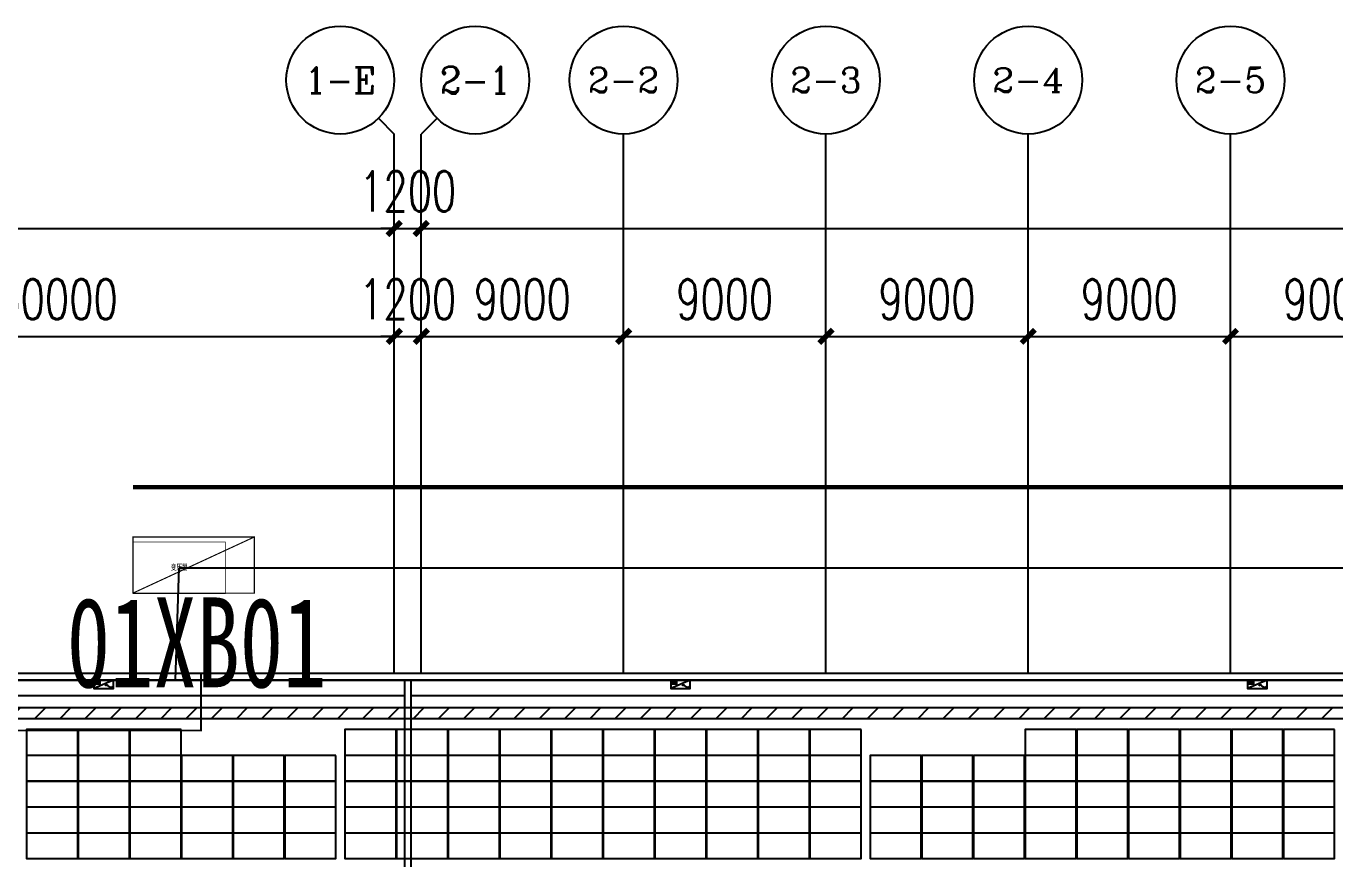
# Model space of a CAD drawing. Header units: millimetres. Extents: x 1218 to 2690, y 1163 to 1758.
# Drawn here: x 1389.2 to 1447.5, y 1485.9 to 1522.9 of the extents above; entities that cross this region are included whole.
import ezdxf
from ezdxf.enums import TextEntityAlignment as Align

# ---------------------------------------------------------------- set-up
doc = ezdxf.new("R2010")
doc.units = ezdxf.units.MM
for name, color, linetype in [('AXIS', 3, 'Continuous'), ('AXIS_TEXT', 7, 'Continuous'), ('PUB_DIM', 3, 'Continuous'), ('WALL', 9, 'Continuous'), ('单元区域外轮廓', 7, 'ByLayer'), ('屋脊线', 7, 'ByLayer'), ('接线图文字', 7, 'Continuous'), ('电缆通道', 7, 'ByLayer'), ('箱变', 7, 'ByLayer'), ('箱逆', 2, 'Continuous'), ('组串式逆变器225', 2, 'Continuous'), ('组件', 7, 'ByLayer'), ('运维走道板', 1, 'Continuous'), ('逆变器', 7, 'ByLayer')]:
    doc.layers.add(name, color=color, linetype=linetype)
doc.styles.add('_TCH_AXIS', font='COMPLEX', dxfattribs={"bigfont": 'GBCBIG'})
doc.styles.add('_TCH_DIM_T3', font='SIMPLEX', dxfattribs={"width": 0.705882, "bigfont": 'GBCBIG'})
doc.styles.add('Albedo', font='gbenor', dxfattribs={"bigfont": 'gbcbig'})
doc.styles.add('COMPLEX', font='COMPLEX')
doc.styles.add('仿宋1250', font='', dxfattribs={"width": 0.7071, "height": 1250})
doc.styles.get('仿宋1250').set_extended_font_data('FangSong')
doc.dimstyles.new('_TCH_ARCH&&600', dxfattribs={"dimtxt": 1785, "dimasz": 600, "dimexe": 1500, "dimexo": 1800, "dimgap": 757.5, "dimtad": 1, "dimdec": 0, "dimtxsty": '_TCH_DIM_T3', "dimblk": 'ARCHTICK', "dimcen": 2.5, "dimclrt": 7, "dimazin": 2, "dimtfac": 1, "dimtdec": 0, "dimtix": 1, "dimtmove": 2, "dimatfit": 3})

# ---------------------------------------------------------------- blocks, each defined once
blk = doc.blocks.new('_ArchTick')
at = {"color": 0, "linetype": 'ByBlock', "const_width": 0.4}
blk.add_lwpolyline([(-0.5, -0.5), (0.5, 0.5)], dxfattribs=at)
blk = doc.blocks.new('*D184')
at = {"layer": 'AXIS', "color": 0, "lineweight": -2, "transparency": 16777216}
for p, q in [((78160, 2024904), (78160, 2044404)), ((198160, 2024904), (198160, 2044404)), ((78160, 2042904), (198160, 2042904))]:
    blk.add_line(p, q, dxfattribs=at)
at = {"layer": 'Defpoints', "color": 0, "transparency": 16777216}
for p in [(198160, 2042904), (78160, 2023104), (198160, 2023104)]:
    blk.add_point(p, dxfattribs=at)
at = {"layer": 'AXIS', "color": 0, "lineweight": -2, "transparency": 16777216, "xscale": 600, "yscale": 600, "zscale": 600, "rotation": 180}
blk.add_blockref('_ArchTick', (78160, 2042904), dxfattribs=at)
at = {"layer": 'AXIS', "color": 0, "lineweight": -2, "transparency": 16777216, "xscale": 600, "yscale": 600, "zscale": 600}
blk.add_blockref('_ArchTick', (198160, 2042904), dxfattribs=at)
at = {"layer": 'AXIS', "color": 7, "transparency": 16777216, "insert": (138160, 2044554), "char_height": 1785, "attachment_point": 5, "style": '_TCH_DIM_T3'}
blk.add_mtext('\\A1;120000', dxfattribs=at)
blk = doc.blocks.new('*D188')
at = {"layer": 'AXIS', "color": 0, "lineweight": -2, "transparency": 16777216}
for p, q in [((168160, 2024904), (168160, 2039604)), ((198160, 2024904), (198160, 2039604)), ((168160, 2038104), (198160, 2038104))]:
    blk.add_line(p, q, dxfattribs=at)
at = {"layer": 'Defpoints', "color": 0, "transparency": 16777216}
for p in [(198160, 2038104), (168160, 2023104), (198160, 2023104)]:
    blk.add_point(p, dxfattribs=at)
at = {"layer": 'AXIS', "color": 0, "lineweight": -2, "transparency": 16777216, "xscale": 600, "yscale": 600, "zscale": 600, "rotation": 180}
blk.add_blockref('_ArchTick', (168160, 2038104), dxfattribs=at)
at = {"layer": 'AXIS', "color": 0, "lineweight": -2, "transparency": 16777216, "xscale": 600, "yscale": 600, "zscale": 600}
blk.add_blockref('_ArchTick', (198160, 2038104), dxfattribs=at)
at = {"layer": 'AXIS', "color": 7, "transparency": 16777216, "insert": (183160, 2039754), "char_height": 1785, "attachment_point": 5, "style": '_TCH_DIM_T3'}
blk.add_mtext('\\A1;30000', dxfattribs=at)
blk = doc.blocks.new('*D272')
at = {"layer": 'AXIS', "color": 0, "lineweight": -2, "transparency": 16777216}
for p, q in [((199360, 2024904), (199360, 2044404)), ((406360, 2024904), (406360, 2044404)), ((199360, 2042904), (406360, 2042904))]:
    blk.add_line(p, q, dxfattribs=at)
at = {"layer": 'Defpoints', "color": 0, "transparency": 16777216}
for p in [(406360, 2042904), (199360, 2023104), (406360, 2023104)]:
    blk.add_point(p, dxfattribs=at)
at = {"layer": 'AXIS', "color": 0, "lineweight": -2, "transparency": 16777216, "xscale": 600, "yscale": 600, "zscale": 600, "rotation": 180}
blk.add_blockref('_ArchTick', (199360, 2042904), dxfattribs=at)
at = {"layer": 'AXIS', "color": 0, "lineweight": -2, "transparency": 16777216, "xscale": 600, "yscale": 600, "zscale": 600}
blk.add_blockref('_ArchTick', (406360, 2042904), dxfattribs=at)
at = {"layer": 'AXIS', "color": 7, "transparency": 16777216, "insert": (302860, 2044554), "char_height": 1785, "attachment_point": 5, "style": '_TCH_DIM_T3'}
blk.add_mtext('\\A1;207000', dxfattribs=at)
blk = doc.blocks.new('*D273')
at = {"layer": 'AXIS', "color": 0, "lineweight": -2, "transparency": 16777216}
for p, q in [((199360, 2024904), (199360, 2039604)), ((208360, 2024904), (208360, 2039604)), ((199360, 2038104), (208360, 2038104))]:
    blk.add_line(p, q, dxfattribs=at)
at = {"layer": 'Defpoints', "color": 0, "transparency": 16777216}
for p in [(208360, 2038104), (199360, 2023104), (208360, 2023104)]:
    blk.add_point(p, dxfattribs=at)
at = {"layer": 'AXIS', "color": 0, "lineweight": -2, "transparency": 16777216, "xscale": 600, "yscale": 600, "zscale": 600, "rotation": 180}
blk.add_blockref('_ArchTick', (199360, 2038104), dxfattribs=at)
at = {"layer": 'AXIS', "color": 0, "lineweight": -2, "transparency": 16777216, "xscale": 600, "yscale": 600, "zscale": 600}
blk.add_blockref('_ArchTick', (208360, 2038104), dxfattribs=at)
at = {"layer": 'AXIS', "color": 7, "transparency": 16777216, "insert": (203860, 2039754), "char_height": 1785, "attachment_point": 5, "style": '_TCH_DIM_T3'}
blk.add_mtext('\\A1;9000', dxfattribs=at)
blk = doc.blocks.new('*D274')
at = {"layer": 'AXIS', "color": 0, "lineweight": -2, "transparency": 16777216}
for p, q in [((208360, 2024904), (208360, 2039604)), ((217360, 2024904), (217360, 2039604)), ((208360, 2038104), (217360, 2038104))]:
    blk.add_line(p, q, dxfattribs=at)
at = {"layer": 'Defpoints', "color": 0, "transparency": 16777216}
for p in [(217360, 2038104), (208360, 2023104), (217360, 2023104)]:
    blk.add_point(p, dxfattribs=at)
at = {"layer": 'AXIS', "color": 0, "lineweight": -2, "transparency": 16777216, "xscale": 600, "yscale": 600, "zscale": 600, "rotation": 180}
blk.add_blockref('_ArchTick', (208360, 2038104), dxfattribs=at)
at = {"layer": 'AXIS', "color": 0, "lineweight": -2, "transparency": 16777216, "xscale": 600, "yscale": 600, "zscale": 600}
blk.add_blockref('_ArchTick', (217360, 2038104), dxfattribs=at)
at = {"layer": 'AXIS', "color": 7, "transparency": 16777216, "insert": (212860, 2039754), "char_height": 1785, "attachment_point": 5, "style": '_TCH_DIM_T3'}
blk.add_mtext('\\A1;9000', dxfattribs=at)
blk = doc.blocks.new('*D275')
at = {"layer": 'AXIS', "color": 0, "lineweight": -2, "transparency": 16777216}
for p, q in [((217360, 2024904), (217360, 2039604)), ((226360, 2024904), (226360, 2039604)), ((217360, 2038104), (226360, 2038104))]:
    blk.add_line(p, q, dxfattribs=at)
at = {"layer": 'Defpoints', "color": 0, "transparency": 16777216}
for p in [(226360, 2038104), (217360, 2023104), (226360, 2023104)]:
    blk.add_point(p, dxfattribs=at)
at = {"layer": 'AXIS', "color": 0, "lineweight": -2, "transparency": 16777216, "xscale": 600, "yscale": 600, "zscale": 600, "rotation": 180}
blk.add_blockref('_ArchTick', (217360, 2038104), dxfattribs=at)
at = {"layer": 'AXIS', "color": 0, "lineweight": -2, "transparency": 16777216, "xscale": 600, "yscale": 600, "zscale": 600}
blk.add_blockref('_ArchTick', (226360, 2038104), dxfattribs=at)
at = {"layer": 'AXIS', "color": 7, "transparency": 16777216, "insert": (221860, 2039754), "char_height": 1785, "attachment_point": 5, "style": '_TCH_DIM_T3'}
blk.add_mtext('\\A1;9000', dxfattribs=at)
blk = doc.blocks.new('*D276')
at = {"layer": 'AXIS', "color": 0, "lineweight": -2, "transparency": 16777216}
for p, q in [((226360, 2024904), (226360, 2039604)), ((235360, 2024904), (235360, 2039604)), ((226360, 2038104), (235360, 2038104))]:
    blk.add_line(p, q, dxfattribs=at)
at = {"layer": 'Defpoints', "color": 0, "transparency": 16777216}
for p in [(235360, 2038104), (226360, 2023104), (235360, 2023104)]:
    blk.add_point(p, dxfattribs=at)
at = {"layer": 'AXIS', "color": 0, "lineweight": -2, "transparency": 16777216, "xscale": 600, "yscale": 600, "zscale": 600, "rotation": 180}
blk.add_blockref('_ArchTick', (226360, 2038104), dxfattribs=at)
at = {"layer": 'AXIS', "color": 0, "lineweight": -2, "transparency": 16777216, "xscale": 600, "yscale": 600, "zscale": 600}
blk.add_blockref('_ArchTick', (235360, 2038104), dxfattribs=at)
at = {"layer": 'AXIS', "color": 7, "transparency": 16777216, "insert": (230860, 2039754), "char_height": 1785, "attachment_point": 5, "style": '_TCH_DIM_T3'}
blk.add_mtext('\\A1;9000', dxfattribs=at)
blk = doc.blocks.new('*D277')
at = {"layer": 'AXIS', "color": 0, "lineweight": -2, "transparency": 16777216}
for p, q in [((235360, 2024904), (235360, 2039604)), ((244360, 2024904), (244360, 2039604)), ((235360, 2038104), (244360, 2038104))]:
    blk.add_line(p, q, dxfattribs=at)
at = {"layer": 'Defpoints', "color": 0, "transparency": 16777216}
for p in [(244360, 2038104), (235360, 2023104), (244360, 2023104)]:
    blk.add_point(p, dxfattribs=at)
at = {"layer": 'AXIS', "color": 0, "lineweight": -2, "transparency": 16777216, "xscale": 600, "yscale": 600, "zscale": 600, "rotation": 180}
blk.add_blockref('_ArchTick', (235360, 2038104), dxfattribs=at)
at = {"layer": 'AXIS', "color": 0, "lineweight": -2, "transparency": 16777216, "xscale": 600, "yscale": 600, "zscale": 600}
blk.add_blockref('_ArchTick', (244360, 2038104), dxfattribs=at)
at = {"layer": 'AXIS', "color": 7, "transparency": 16777216, "insert": (239860, 2039754), "char_height": 1785, "attachment_point": 5, "style": '_TCH_DIM_T3'}
blk.add_mtext('\\A1;9000', dxfattribs=at)
blk = doc.blocks.new('*D150')
at = {"layer": 'Defpoints', "color": 0, "transparency": 16777216}
for p in [(199360, 2038104), (198160, 2023104), (199360, 2023104)]:
    blk.add_point(p, dxfattribs=at)
at = {"layer": 'PUB_DIM', "color": 0, "lineweight": -2, "transparency": 16777216}
for p, q in [((198160, 2024904), (198160, 2039604)), ((199360, 2024904), (199360, 2039604)), ((198160, 2038104), (197560, 2038104)), ((198160, 2038104), (199360, 2038104)), ((199360, 2038104), (199960, 2038104))]:
    blk.add_line(p, q, dxfattribs=at)
at = {"layer": 'PUB_DIM', "color": 0, "lineweight": -2, "transparency": 16777216, "xscale": 600, "yscale": 600, "zscale": 600}
blk.add_blockref('_ArchTick', (198160, 2038104), dxfattribs=at)
at = {"layer": 'PUB_DIM', "color": 0, "lineweight": -2, "transparency": 16777216, "xscale": 600, "yscale": 600, "zscale": 600, "rotation": 180}
blk.add_blockref('_ArchTick', (199360, 2038104), dxfattribs=at)
at = {"layer": 'PUB_DIM', "color": 7, "transparency": 16777216, "insert": (198760, 2039754), "char_height": 1785, "attachment_point": 5, "style": '_TCH_DIM_T3'}
blk.add_mtext('\\A1;1200', dxfattribs=at)
blk = doc.blocks.new('*D151')
at = {"layer": 'Defpoints', "color": 0, "transparency": 16777216}
for p in [(199360, 2042904), (198160, 2023104), (199360, 2023104)]:
    blk.add_point(p, dxfattribs=at)
at = {"layer": 'PUB_DIM', "color": 0, "lineweight": -2, "transparency": 16777216}
for p, q in [((198160, 2024904), (198160, 2044404)), ((199360, 2024904), (199360, 2044404)), ((198160, 2042904), (197560, 2042904)), ((198160, 2042904), (199360, 2042904)), ((199360, 2042904), (199960, 2042904))]:
    blk.add_line(p, q, dxfattribs=at)
at = {"layer": 'PUB_DIM', "color": 0, "lineweight": -2, "transparency": 16777216, "xscale": 600, "yscale": 600, "zscale": 600}
blk.add_blockref('_ArchTick', (198160, 2042904), dxfattribs=at)
at = {"layer": 'PUB_DIM', "color": 0, "lineweight": -2, "transparency": 16777216, "xscale": 600, "yscale": 600, "zscale": 600, "rotation": 180}
blk.add_blockref('_ArchTick', (199360, 2042904), dxfattribs=at)
at = {"layer": 'PUB_DIM', "color": 7, "transparency": 16777216, "insert": (198760, 2044554), "char_height": 1785, "attachment_point": 5, "style": '_TCH_DIM_T3'}
blk.add_mtext('\\A1;1200', dxfattribs=at)
blk = doc.blocks.new('_AXISO')
blk.add_circle((0, 0), 0.5)
at = {"layer": 'AXIS_TEXT', "style": 'COMPLEX', "width": 1.041667}
blk.add_attdef('A', text='', height=0.56, dxfattribs=at).set_placement((-0.25, -0.28), (0.25, -0.28), align=Align.FIT)
blk = doc.blocks.new('*D397')
at = {"layer": 'AXIS', "color": 0, "lineweight": -2, "transparency": 16777216}
for p, q in [((78160, 2024904), (78160, 2044404)), ((198160, 2024904), (198160, 2044404)), ((78160, 2042904), (198160, 2042904))]:
    blk.add_line(p, q, dxfattribs=at)
at = {"layer": 'Defpoints', "color": 0, "transparency": 16777216}
for p in [(198160, 2042904), (78160, 2023104), (198160, 2023104)]:
    blk.add_point(p, dxfattribs=at)
at = {"layer": 'AXIS', "color": 0, "lineweight": -2, "transparency": 16777216, "xscale": 600, "yscale": 600, "zscale": 600, "rotation": 180}
blk.add_blockref('_ArchTick', (78160, 2042904), dxfattribs=at)
at = {"layer": 'AXIS', "color": 0, "lineweight": -2, "transparency": 16777216, "xscale": 600, "yscale": 600, "zscale": 600}
blk.add_blockref('_ArchTick', (198160, 2042904), dxfattribs=at)
at = {"layer": 'AXIS', "color": 7, "transparency": 16777216, "insert": (138160, 2044554), "char_height": 1785, "attachment_point": 5, "style": '_TCH_DIM_T3'}
blk.add_mtext('\\A1;120000', dxfattribs=at)
blk = doc.blocks.new('*D197')
at = {"layer": 'AXIS', "color": 0, "lineweight": -2, "transparency": 16777216}
for p, q in [((168160, 2024904), (168160, 2039604)), ((198160, 2024904), (198160, 2039604)), ((168160, 2038104), (198160, 2038104))]:
    blk.add_line(p, q, dxfattribs=at)
at = {"layer": 'Defpoints', "color": 0, "transparency": 16777216}
for p in [(198160, 2038104), (168160, 2023104), (198160, 2023104)]:
    blk.add_point(p, dxfattribs=at)
at = {"layer": 'AXIS', "color": 0, "lineweight": -2, "transparency": 16777216, "xscale": 600, "yscale": 600, "zscale": 600, "rotation": 180}
blk.add_blockref('_ArchTick', (168160, 2038104), dxfattribs=at)
at = {"layer": 'AXIS', "color": 0, "lineweight": -2, "transparency": 16777216, "xscale": 600, "yscale": 600, "zscale": 600}
blk.add_blockref('_ArchTick', (198160, 2038104), dxfattribs=at)
at = {"layer": 'AXIS', "color": 7, "transparency": 16777216, "insert": (183160, 2039754), "char_height": 1785, "attachment_point": 5, "style": '_TCH_DIM_T3'}
blk.add_mtext('\\A1;30000', dxfattribs=at)
blk = doc.blocks.new('*D222')
at = {"layer": 'AXIS', "color": 0, "lineweight": -2, "transparency": 16777216}
for p, q in [((199360, 2024904), (199360, 2044404)), ((406360, 2024904), (406360, 2044404)), ((199360, 2042904), (406360, 2042904))]:
    blk.add_line(p, q, dxfattribs=at)
at = {"layer": 'Defpoints', "color": 0, "transparency": 16777216}
for p in [(406360, 2042904), (199360, 2023104), (406360, 2023104)]:
    blk.add_point(p, dxfattribs=at)
at = {"layer": 'AXIS', "color": 0, "lineweight": -2, "transparency": 16777216, "xscale": 600, "yscale": 600, "zscale": 600, "rotation": 180}
blk.add_blockref('_ArchTick', (199360, 2042904), dxfattribs=at)
at = {"layer": 'AXIS', "color": 0, "lineweight": -2, "transparency": 16777216, "xscale": 600, "yscale": 600, "zscale": 600}
blk.add_blockref('_ArchTick', (406360, 2042904), dxfattribs=at)
at = {"layer": 'AXIS', "color": 7, "transparency": 16777216, "insert": (302860, 2044554), "char_height": 1785, "attachment_point": 5, "style": '_TCH_DIM_T3'}
blk.add_mtext('\\A1;207000', dxfattribs=at)
blk = doc.blocks.new('*D223')
at = {"layer": 'AXIS', "color": 0, "lineweight": -2, "transparency": 16777216}
for p, q in [((199360, 2024904), (199360, 2039604)), ((208360, 2024904), (208360, 2039604)), ((199360, 2038104), (208360, 2038104))]:
    blk.add_line(p, q, dxfattribs=at)
at = {"layer": 'Defpoints', "color": 0, "transparency": 16777216}
for p in [(208360, 2038104), (199360, 2023104), (208360, 2023104)]:
    blk.add_point(p, dxfattribs=at)
at = {"layer": 'AXIS', "color": 0, "lineweight": -2, "transparency": 16777216, "xscale": 600, "yscale": 600, "zscale": 600, "rotation": 180}
blk.add_blockref('_ArchTick', (199360, 2038104), dxfattribs=at)
at = {"layer": 'AXIS', "color": 0, "lineweight": -2, "transparency": 16777216, "xscale": 600, "yscale": 600, "zscale": 600}
blk.add_blockref('_ArchTick', (208360, 2038104), dxfattribs=at)
at = {"layer": 'AXIS', "color": 7, "transparency": 16777216, "insert": (203860, 2039754), "char_height": 1785, "attachment_point": 5, "style": '_TCH_DIM_T3'}
blk.add_mtext('\\A1;9000', dxfattribs=at)
blk = doc.blocks.new('*D224')
at = {"layer": 'AXIS', "color": 0, "lineweight": -2, "transparency": 16777216}
for p, q in [((208360, 2024904), (208360, 2039604)), ((217360, 2024904), (217360, 2039604)), ((208360, 2038104), (217360, 2038104))]:
    blk.add_line(p, q, dxfattribs=at)
at = {"layer": 'Defpoints', "color": 0, "transparency": 16777216}
for p in [(217360, 2038104), (208360, 2023104), (217360, 2023104)]:
    blk.add_point(p, dxfattribs=at)
at = {"layer": 'AXIS', "color": 0, "lineweight": -2, "transparency": 16777216, "xscale": 600, "yscale": 600, "zscale": 600, "rotation": 180}
blk.add_blockref('_ArchTick', (208360, 2038104), dxfattribs=at)
at = {"layer": 'AXIS', "color": 0, "lineweight": -2, "transparency": 16777216, "xscale": 600, "yscale": 600, "zscale": 600}
blk.add_blockref('_ArchTick', (217360, 2038104), dxfattribs=at)
at = {"layer": 'AXIS', "color": 7, "transparency": 16777216, "insert": (212860, 2039754), "char_height": 1785, "attachment_point": 5, "style": '_TCH_DIM_T3'}
blk.add_mtext('\\A1;9000', dxfattribs=at)
blk = doc.blocks.new('*D225')
at = {"layer": 'AXIS', "color": 0, "lineweight": -2, "transparency": 16777216}
for p, q in [((217360, 2024904), (217360, 2039604)), ((226360, 2024904), (226360, 2039604)), ((217360, 2038104), (226360, 2038104))]:
    blk.add_line(p, q, dxfattribs=at)
at = {"layer": 'Defpoints', "color": 0, "transparency": 16777216}
for p in [(226360, 2038104), (217360, 2023104), (226360, 2023104)]:
    blk.add_point(p, dxfattribs=at)
at = {"layer": 'AXIS', "color": 0, "lineweight": -2, "transparency": 16777216, "xscale": 600, "yscale": 600, "zscale": 600, "rotation": 180}
blk.add_blockref('_ArchTick', (217360, 2038104), dxfattribs=at)
at = {"layer": 'AXIS', "color": 0, "lineweight": -2, "transparency": 16777216, "xscale": 600, "yscale": 600, "zscale": 600}
blk.add_blockref('_ArchTick', (226360, 2038104), dxfattribs=at)
at = {"layer": 'AXIS', "color": 7, "transparency": 16777216, "insert": (221860, 2039754), "char_height": 1785, "attachment_point": 5, "style": '_TCH_DIM_T3'}
blk.add_mtext('\\A1;9000', dxfattribs=at)
blk = doc.blocks.new('*D226')
at = {"layer": 'AXIS', "color": 0, "lineweight": -2, "transparency": 16777216}
for p, q in [((226360, 2024904), (226360, 2039604)), ((235360, 2024904), (235360, 2039604)), ((226360, 2038104), (235360, 2038104))]:
    blk.add_line(p, q, dxfattribs=at)
at = {"layer": 'Defpoints', "color": 0, "transparency": 16777216}
for p in [(235360, 2038104), (226360, 2023104), (235360, 2023104)]:
    blk.add_point(p, dxfattribs=at)
at = {"layer": 'AXIS', "color": 0, "lineweight": -2, "transparency": 16777216, "xscale": 600, "yscale": 600, "zscale": 600, "rotation": 180}
blk.add_blockref('_ArchTick', (226360, 2038104), dxfattribs=at)
at = {"layer": 'AXIS', "color": 0, "lineweight": -2, "transparency": 16777216, "xscale": 600, "yscale": 600, "zscale": 600}
blk.add_blockref('_ArchTick', (235360, 2038104), dxfattribs=at)
at = {"layer": 'AXIS', "color": 7, "transparency": 16777216, "insert": (230860, 2039754), "char_height": 1785, "attachment_point": 5, "style": '_TCH_DIM_T3'}
blk.add_mtext('\\A1;9000', dxfattribs=at)
blk = doc.blocks.new('*D227')
at = {"layer": 'AXIS', "color": 0, "lineweight": -2, "transparency": 16777216}
for p, q in [((235360, 2024904), (235360, 2039604)), ((244360, 2024904), (244360, 2039604)), ((235360, 2038104), (244360, 2038104))]:
    blk.add_line(p, q, dxfattribs=at)
at = {"layer": 'Defpoints', "color": 0, "transparency": 16777216}
for p in [(244360, 2038104), (235360, 2023104), (244360, 2023104)]:
    blk.add_point(p, dxfattribs=at)
at = {"layer": 'AXIS', "color": 0, "lineweight": -2, "transparency": 16777216, "xscale": 600, "yscale": 600, "zscale": 600, "rotation": 180}
blk.add_blockref('_ArchTick', (235360, 2038104), dxfattribs=at)
at = {"layer": 'AXIS', "color": 0, "lineweight": -2, "transparency": 16777216, "xscale": 600, "yscale": 600, "zscale": 600}
blk.add_blockref('_ArchTick', (244360, 2038104), dxfattribs=at)
at = {"layer": 'AXIS', "color": 7, "transparency": 16777216, "insert": (239860, 2039754), "char_height": 1785, "attachment_point": 5, "style": '_TCH_DIM_T3'}
blk.add_mtext('\\A1;9000', dxfattribs=at)
blk = doc.blocks.new('*D567')
at = {"layer": 'Defpoints', "color": 0, "transparency": 16777216}
for p in [(199360, 2038104), (198160, 2023104), (199360, 2023104)]:
    blk.add_point(p, dxfattribs=at)
at = {"layer": 'PUB_DIM', "color": 0, "lineweight": -2, "transparency": 16777216}
for p, q in [((198160, 2024904), (198160, 2039604)), ((199360, 2024904), (199360, 2039604)), ((198160, 2038104), (197560, 2038104)), ((198160, 2038104), (199360, 2038104)), ((199360, 2038104), (199960, 2038104))]:
    blk.add_line(p, q, dxfattribs=at)
at = {"layer": 'PUB_DIM', "color": 0, "lineweight": -2, "transparency": 16777216, "xscale": 600, "yscale": 600, "zscale": 600}
blk.add_blockref('_ArchTick', (198160, 2038104), dxfattribs=at)
at = {"layer": 'PUB_DIM', "color": 0, "lineweight": -2, "transparency": 16777216, "xscale": 600, "yscale": 600, "zscale": 600, "rotation": 180}
blk.add_blockref('_ArchTick', (199360, 2038104), dxfattribs=at)
at = {"layer": 'PUB_DIM', "color": 7, "transparency": 16777216, "insert": (198760, 2039754), "char_height": 1785, "attachment_point": 5, "style": '_TCH_DIM_T3'}
blk.add_mtext('\\A1;1200', dxfattribs=at)
blk = doc.blocks.new('*D568')
at = {"layer": 'Defpoints', "color": 0, "transparency": 16777216}
for p in [(199360, 2042904), (198160, 2023104), (199360, 2023104)]:
    blk.add_point(p, dxfattribs=at)
at = {"layer": 'PUB_DIM', "color": 0, "lineweight": -2, "transparency": 16777216}
for p, q in [((198160, 2024904), (198160, 2044404)), ((199360, 2024904), (199360, 2044404)), ((198160, 2042904), (197560, 2042904)), ((198160, 2042904), (199360, 2042904)), ((199360, 2042904), (199960, 2042904))]:
    blk.add_line(p, q, dxfattribs=at)
at = {"layer": 'PUB_DIM', "color": 0, "lineweight": -2, "transparency": 16777216, "xscale": 600, "yscale": 600, "zscale": 600}
blk.add_blockref('_ArchTick', (198160, 2042904), dxfattribs=at)
at = {"layer": 'PUB_DIM', "color": 0, "lineweight": -2, "transparency": 16777216, "xscale": 600, "yscale": 600, "zscale": 600, "rotation": 180}
blk.add_blockref('_ArchTick', (199360, 2042904), dxfattribs=at)
at = {"layer": 'PUB_DIM', "color": 7, "transparency": 16777216, "insert": (198760, 2044554), "char_height": 1785, "attachment_point": 5, "style": '_TCH_DIM_T3'}
blk.add_mtext('\\A1;1200', dxfattribs=at)
blk = doc.blocks.new('*U582')
at = {"layer": '单元区域外轮廓', "color": 2}
blk.add_polyline3d([(582600, -78700, 12000), (-582600, -78700, 12000), (-582600, 78700, 12000), (582600, 78700, 12000)], close=True, dxfattribs=at)
at = {"flags": 1}
for tag in ['unit_id', 'unit_name', 'parapet_height', 'ground_elevation', 'is_enable_parapet']:
    blk.add_attdef(tag, (0, 0), '', height=2.5, dxfattribs=at)
blk = doc.blocks.new('*U583')
at = {"layer": '屋脊线', "color": 30}
blk.add_line((582600, 78700, 12000), (-582600, 78700, 12000), dxfattribs=at)
at = {"flags": 1}
for tag in ['unit_id', 'unit_name']:
    blk.add_attdef(tag, (0, 0), '', height=2.5, dxfattribs=at)
blk = doc.blocks.new('*U586')
at = {"color": 0}
blk.add_polyline3d([(0, 0, 0), (-227.8, 0, 0), (-227.8, -113.3, 5.8), (0, -113.3, 5.8)], close=True, dxfattribs=at)
at = {"flags": 1}
for tag in ['mounting-hole-spacing1', 'mounting-hole-spacing2', 'module-material', 'vmpo', 'voco', 'silicon-material', 'panel-length', 'panel-width', 'panel-height', 'userid', 'theme', 'note', 'name', 'pmax', 'company-name', 'id', 'impo', 'isco']:
    blk.add_attdef(tag, (0, 0), '', height=2.5, dxfattribs=at)
blk = doc.blocks.new('*U587')
at = {"layer": '组件', "color": 6}
for p in [(-47668.1, 7650.6, 1221.2), (-47438.3, 7650.6, 1221.2), (-47208.5, 7650.6, 1221.2), (-46251.3, 7650.6, 1221.2), (-46021.5, 7650.6, 1221.2), (-45791.7, 7650.6, 1221.2), (-45561.9, 7650.6, 1221.2), (-45332.1, 7650.6, 1221.2), (-47668.1, 7535.4, 1227), (-47438.3, 7535.4, 1227), (-47208.5, 7535.4, 1227), (-46978.7, 7535.4, 1227), (-46748.9, 7535.4, 1227), (-46519.1, 7535.4, 1227), (-46251.3, 7535.4, 1227), (-46021.5, 7535.4, 1227), (-45791.7, 7535.4, 1227), (-45561.9, 7535.4, 1227), (-45332.1, 7535.4, 1227), (-47668.1, 7420.1, 1232.9), (-47438.3, 7420.1, 1232.9), (-47208.5, 7420.1, 1232.9), (-46978.7, 7420.1, 1232.9), (-46748.9, 7420.1, 1232.9), (-46519.1, 7420.1, 1232.9), (-46251.3, 7420.1, 1232.9), (-46021.5, 7420.1, 1232.9), (-45791.7, 7420.1, 1232.9), (-45561.9, 7420.1, 1232.9), (-45332.1, 7420.1, 1232.9), (-47668.1, 7304.9, 1238.7), (-47438.3, 7304.9, 1238.7), (-47208.5, 7304.9, 1238.7), (-46978.7, 7304.9, 1238.7), (-46748.9, 7304.9, 1238.7), (-46519.1, 7304.9, 1238.7), (-46251.3, 7304.9, 1238.7), (-46021.5, 7304.9, 1238.7), (-45791.7, 7304.9, 1238.7), (-45561.9, 7304.9, 1238.7), (-45332.1, 7304.9, 1238.7), (-47668.1, 7189.6, 1244.6), (-47438.3, 7189.6, 1244.6), (-47208.5, 7189.6, 1244.6), (-46978.7, 7189.6, 1244.6), (-46748.9, 7189.6, 1244.6), (-46519.1, 7189.6, 1244.6), (-46251.3, 7189.6, 1244.6), (-46021.5, 7189.6, 1244.6), (-45791.7, 7189.6, 1244.6), (-45561.9, 7189.6, 1244.6), (-45332.1, 7189.6, 1244.6)]:
    blk.add_blockref('*U586', p, dxfattribs=at)
at = {"layer": '组件', "color": 2}
for p in [(-45102.3, 7650.6, 1221.2), (-44872.5, 7650.6, 1221.2), (-44642.7, 7650.6, 1221.2), (-44412.9, 7650.6, 1221.2), (-44183.1, 7650.6, 1221.2), (-43225.9, 7650.6, 1221.2), (-42996.1, 7650.6, 1221.2), (-42766.3, 7650.6, 1221.2), (-42536.5, 7650.6, 1221.2), (-45102.3, 7535.4, 1227), (-44872.5, 7535.4, 1227), (-44642.7, 7535.4, 1227), (-44412.9, 7535.4, 1227), (-44183.1, 7535.4, 1227), (-43915.3, 7535.4, 1227), (-43685.5, 7535.4, 1227), (-43455.7, 7535.4, 1227), (-43225.9, 7535.4, 1227), (-42996.1, 7535.4, 1227), (-42766.3, 7535.4, 1227), (-42536.5, 7535.4, 1227), (-45102.3, 7420.1, 1232.9), (-44872.5, 7420.1, 1232.9), (-44642.7, 7420.1, 1232.9), (-44412.9, 7420.1, 1232.9), (-44183.1, 7420.1, 1232.9), (-43915.3, 7420.1, 1232.9), (-43685.5, 7420.1, 1232.9), (-43455.7, 7420.1, 1232.9), (-43225.9, 7420.1, 1232.9), (-42996.1, 7420.1, 1232.9), (-42766.3, 7420.1, 1232.9), (-42536.5, 7420.1, 1232.9), (-45102.3, 7304.9, 1238.7), (-44872.5, 7304.9, 1238.7), (-44642.7, 7304.9, 1238.7), (-44412.9, 7304.9, 1238.7), (-44183.1, 7304.9, 1238.7), (-43915.3, 7304.9, 1238.7), (-43685.5, 7304.9, 1238.7), (-43455.7, 7304.9, 1238.7), (-43225.9, 7304.9, 1238.7), (-42996.1, 7304.9, 1238.7), (-42766.3, 7304.9, 1238.7), (-45102.3, 7189.6, 1244.6), (-44872.5, 7189.6, 1244.6), (-44642.7, 7189.6, 1244.6), (-44412.9, 7189.6, 1244.6), (-44183.1, 7189.6, 1244.6), (-43915.3, 7189.6, 1244.6), (-43685.5, 7189.6, 1244.6), (-43455.7, 7189.6, 1244.6), (-43225.9, 7189.6, 1244.6), (-42996.1, 7189.6, 1244.6), (-42766.3, 7189.6, 1244.6)]:
    blk.add_blockref('*U586', p, dxfattribs=at)
at = {"layer": '组件', "color": 11}
for p in [(-42306.7, 7650.6, 1221.2), (-42076.9, 7650.6, 1221.2), (-42306.7, 7535.4, 1227), (-42076.9, 7535.4, 1227), (-42306.7, 7420.1, 1232.9), (-42076.9, 7420.1, 1232.9), (-42536.5, 7304.9, 1238.7), (-42306.7, 7304.9, 1238.7), (-42076.9, 7304.9, 1238.7), (-42536.5, 7189.6, 1244.6), (-42306.7, 7189.6, 1244.6), (-42076.9, 7189.6, 1244.6)]:
    blk.add_blockref('*U586', p, dxfattribs=at)
at = {"flags": 1}
for tag in ['offset-x', 'offset-y', 'mode', 'tilt', 'azimuth', 'align', 'array-mode', 'panel-x', 'panel-y', 'panel-per-row', 'bracket-type', 'bracket-value', 'row-per-array']:
    blk.add_attdef(tag, (0, 0), '', height=2.5, dxfattribs=at)
blk = doc.blocks.new('*U596', base_point=(43.5, 18.1))
at = {"color": 0}
for p, q in [((0, 0), (87, 36.1)), ((56.7, 18.2), (81.7, 18.2)), ((56.7, 9.6), (81.7, 9.6))]:
    blk.add_line(p, q, dxfattribs=at)
blk.add_lwpolyline([(0, 0), (87, 0), (87, 36.1), (0, 36.1)], close=True, dxfattribs=at)
blk.add_lwpolyline([(4.7, 27, -0.6815), (15.8, 30.2), (25.5, 23.7, 0.6815), (36.6, 27)], format="xyb", dxfattribs=at)
blk = doc.blocks.new('*U598', base_point=(43.5, 18.1))
at = {"color": 0}
for p, q in [((0, 0), (87, 36.1)), ((56.7, 18.2), (81.7, 18.2)), ((56.7, 9.6), (81.7, 9.6))]:
    blk.add_line(p, q, dxfattribs=at)
blk.add_lwpolyline([(0, 0), (87, 0), (87, 36.1), (0, 36.1)], close=True, dxfattribs=at)
blk.add_lwpolyline([(4.7, 27, -0.6815), (15.8, 30.2), (25.5, 23.7, 0.6815), (36.6, 27)], format="xyb", dxfattribs=at)
blk = doc.blocks.new('*U601', base_point=(43.5, 18.1))
at = {"color": 0}
for p, q in [((0, 0), (87, 36.1)), ((56.7, 18.2), (81.7, 18.2)), ((56.7, 9.6), (81.7, 9.6))]:
    blk.add_line(p, q, dxfattribs=at)
blk.add_lwpolyline([(0, 0), (87, 0), (87, 36.1), (0, 36.1)], close=True, dxfattribs=at)
blk.add_lwpolyline([(4.7, 27, -0.6815), (15.8, 30.2), (25.5, 23.7, 0.6815), (36.6, 27)], format="xyb", dxfattribs=at)
blk = doc.blocks.new('*U701', base_point=(205, 115))
at = {"layer": '箱变', "const_width": 2.5}
blk.add_lwpolyline([(0, 0), (410, 0), (410, 230), (0, 230)], close=True, dxfattribs=at)
at = {"layer": '箱变', "style": 'Albedo'}
blk.add_text('变压器', height=25, dxfattribs=at).set_placement((205, 115), align=Align.MIDDLE_CENTER)
blk = doc.blocks.new('DT1')
at = {"layer": 'AXIS', "color": 252, "true_color": 0x939598}
for p, q in [((197456.9, 2047806.7), (198159.9, 2047103.7)), ((200062.8, 2047806.7), (199359.9, 2047103.7)), ((198159.9, 2023103.7), (198159.9, 2047103.7)), ((199359.9, 2023103.7), (199359.9, 2047103.7)), ((208359.9, 2023103.7), (208359.9, 2047103.7)), ((217359.9, 2023103.7), (217359.9, 2047103.7)), ((226359.9, 2023103.7), (226359.9, 2047103.7)), ((235359.9, 2023103.7), (235359.9, 2047103.7))]:
    blk.add_line(p, q, dxfattribs=at)
at = {"layer": 'WALL'}
for p, q in [((1243659.9, 2023103.7), (77859.9, 2023103.7)), ((1243359.9, 2022803.7), (78159.9, 2022803.7))]:
    blk.add_line(p, q, dxfattribs=at)
blk.add_lwpolyline([(198909.9, 1865403.7), (198909.9, 2022803.7), (198609.9, 2022803.7), (198609.9, 1865403.7)], close=True, dxfattribs=at)
for points in [[(198609.9, 2022103.7), (78159.9, 2022103.7)], [(406809.9, 2022103.7), (198909.9, 2022103.7)]]:
    blk.add_lwpolyline(points, dxfattribs=at)
at = {"layer": 'AXIS', "color": 252, "true_color": 0x939598}
ref = blk.add_blockref('_AXISO', (195759.9, 2049503.7), dxfattribs=dict(at, xscale=4800, yscale=4800, zscale=4800))
ref.add_attrib('A', '1-E', dxfattribs={"layer": 'AXIS_TEXT', "height": 1161.57, "style": '_TCH_AXIS'}).set_placement((194183.5, 2048922.9), (197336.3, 2048922.9), align=Align.FIT)
ref = blk.add_blockref('_AXISO', (201759.9, 2049503.7), dxfattribs=dict(at, xscale=4800, yscale=4800, zscale=4800))
ref.add_attrib('A', '2-1', dxfattribs={"layer": 'AXIS_TEXT', "height": 1198.52, "style": '_TCH_AXIS'}).set_placement((200190.4, 2048904.5), (203329.4, 2048904.5), align=Align.FIT)
ref = blk.add_blockref('_AXISO', (208359.9, 2049503.7), dxfattribs=dict(at, xscale=4800, yscale=4800, zscale=4800))
ref.add_attrib('A', '2-2', dxfattribs={"layer": 'AXIS_TEXT', "height": 1109.98, "style": '_TCH_AXIS'}).set_placement((206774.2, 2048948.7), (209945.5, 2048948.7), align=Align.FIT)
ref = blk.add_blockref('_AXISO', (217359.9, 2049503.7), dxfattribs=dict(at, xscale=4800, yscale=4800, zscale=4800))
ref.add_attrib('A', '2-3', dxfattribs={"layer": 'AXIS_TEXT', "height": 1109.98, "style": '_TCH_AXIS'}).set_placement((215774.2, 2048948.7), (218945.5, 2048948.7), align=Align.FIT)
ref = blk.add_blockref('_AXISO', (226359.9, 2049503.7), dxfattribs=dict(at, xscale=4800, yscale=4800, zscale=4800))
ref.add_attrib('A', '2-4', dxfattribs={"layer": 'AXIS_TEXT', "height": 1077.91, "style": '_TCH_AXIS'}).set_placement((224768.7, 2048964.8), (227951.1, 2048964.8), align=Align.FIT)
ref = blk.add_blockref('_AXISO', (235359.9, 2049503.7), dxfattribs=dict(at, xscale=4800, yscale=4800, zscale=4800))
ref.add_attrib('A', '2-5', dxfattribs={"layer": 'AXIS_TEXT', "height": 1109.98, "style": '_TCH_AXIS'}).set_placement((233774.2, 2048948.7), (236945.5, 2048948.7), align=Align.FIT)
for p1, p2, distance, picture, middle in [((78159.9, 2023103.7), (198159.9, 2023103.7), 19800, '*D184', (138159.9, 2044553.7)), ((78159.9, 2023103.7), (198159.9, 2023103.7), 19800, '*D397', (138159.9, 2044553.7)), ((199359.9, 2023103.7), (406359.9, 2023103.7), 19800, '*D272', (302859.9, 2044553.7)), ((199359.9, 2023103.7), (406359.9, 2023103.7), 19800, '*D222', (302859.9, 2044553.7)), ((168159.9, 2023103.7), (198159.9, 2023103.7), 15000, '*D188', (183159.9, 2039753.7)), ((168159.9, 2023103.7), (198159.9, 2023103.7), 15000, '*D197', (183159.9, 2039753.7)), ((199359.9, 2023103.7), (208359.9, 2023103.7), 15000, '*D273', (203859.9, 2039753.7)), ((199359.9, 2023103.7), (208359.9, 2023103.7), 15000, '*D223', (203859.9, 2039753.7)), ((208359.9, 2023103.7), (217359.9, 2023103.7), 15000, '*D274', (212859.9, 2039753.7)), ((208359.9, 2023103.7), (217359.9, 2023103.7), 15000, '*D224', (212859.9, 2039753.7)), ((217359.9, 2023103.7), (226359.9, 2023103.7), 15000, '*D275', (221859.9, 2039753.7)), ((217359.9, 2023103.7), (226359.9, 2023103.7), 15000, '*D225', (221859.9, 2039753.7)), ((226359.9, 2023103.7), (235359.9, 2023103.7), 15000, '*D276', (230859.9, 2039753.7)), ((226359.9, 2023103.7), (235359.9, 2023103.7), 15000, '*D226', (230859.9, 2039753.7)), ((235359.9, 2023103.7), (244359.9, 2023103.7), 15000, '*D277', (239859.9, 2039753.7)), ((235359.9, 2023103.7), (244359.9, 2023103.7), 15000, '*D227', (239859.9, 2039753.7))]:
    dim = blk.add_aligned_dim(p1=p1, p2=p2, distance=distance, dimstyle='_TCH_ARCH&&600', dxfattribs=at)
    dim.commit()
    dim.dimension.update_dxf_attribs({"geometry": picture, "text_midpoint": middle})
at = {"layer": 'PUB_DIM', "color": 252, "true_color": 0x939598}
for distance, picture, middle in [(19800, '*D151', (198759.9, 2044553.7)), (19800, '*D568', (198759.9, 2044553.7)), (15000, '*D150', (198759.9, 2039753.7)), (15000, '*D567', (198759.9, 2039753.7))]:
    dim = blk.add_aligned_dim(p1=(198159.9, 2023103.7), p2=(199359.9, 2023103.7), distance=distance, dimstyle='_TCH_ARCH&&600', dxfattribs=at)
    dim.commit()
    dim.dimension.update_dxf_attribs({"geometry": picture, "text_midpoint": middle})

msp = doc.modelspace()

# ---------------------------------------------------------------- hatches: boundary and pattern name
at = {"layer": '运维走道板'}
h = msp.add_hatch(dxfattribs=at)
h.set_pattern_fill('ANSI31', color=1, scale=0.5)
h.set_pattern_definition([(45, (2698.2836, -2325.8045), (-0.561266, 0.561266), [])])
h.paths.add_polyline_path([(1285.664, 1492.635), (1700.169, 1492.635), (1700.169, 1492.135), (1285.664, 1492.135)])

# ---------------------------------------------------------------- linework, layer by layer
at = {"layer": '单元区域外轮廓', "color": 4, "elevation": 12}
msp.add_lwpolyline([(2450.821, 1336.45), (1285.621, 1336.45), (1285.621, 1493.85), (2450.821, 1493.85)], close=True, dxfattribs=at)
at = {"layer": '接线图文字', "color": 2, "const_width": 0.2, "elevation": 12.3}
msp.add_lwpolyline([(1393.993, 1502.439), (2466.121, 1502.439)], dxfattribs=at)
at = {"layer": '电缆通道', "color": 6}
for points in [[(1395.884, 1493.85, 0.001), (1396.06, 1498.854, 0.01)], [(1396.06, 1498.854, 0.01), (1533.124, 1498.856, 0.01)], [(1395.884, 1493.85, 12), (1395.884, 1493.85, 0.001)]]:
    msp.add_polyline3d(points, dxfattribs=at)
at = {"layer": '箱逆', "color": 2, "const_width": 0.05, "elevation": 12.3}
msp.add_lwpolyline([(1393.999, 1500.225), (1399.399, 1500.225), (1399.399, 1497.725), (1393.999, 1497.725)], close=True, dxfattribs=at)
msp.add_lwpolyline([(1393.999, 1497.725), (1399.399, 1500.225)], dxfattribs=at)
at = {"layer": '组串式逆变器225', "elevation": 12.3}
msp.add_lwpolyline([(1308.442, 1491.646), (1397.037, 1491.609), (1397.037, 1494.15)], dxfattribs=at)
at = {"layer": '运维走道板', "elevation": 12.3}
msp.add_lwpolyline([(1285.664, 1492.635), (1700.169, 1492.635), (1700.169, 1492.135), (1285.664, 1492.135), (1285.664, 1492.635)], dxfattribs=at)

# ---------------------------------------------------------------- block references
at = {"xscale": 0.001, "yscale": 0.001, "zscale": 0.001}
msp.add_blockref('DT1', (1207.461, -528.954, 12.3), dxfattribs=at)
at = {"layer": '单元区域外轮廓', "xscale": 0.001, "yscale": 0.001, "zscale": 0.001}
msp.add_blockref('*U582', (1868.221, 1415.15), dxfattribs=at)
at = {"layer": '屋脊线', "xscale": 0.001, "yscale": 0.001, "zscale": 0.001}
msp.add_blockref('*U583', (1868.221, 1415.15), dxfattribs=at)
at = {"layer": '箱变', "xscale": 0.01, "yscale": 0.01, "zscale": 0.01}
msp.add_blockref('*U701', (1396.06, 1498.854, 1.16), dxfattribs=at)
at = {"layer": '组件', "xscale": 0.01, "yscale": 0.01, "zscale": 0.01}
msp.add_blockref('*U587', (1868.221, 1415.15), dxfattribs=at)
at = {"layer": '逆变器', "xscale": 0.01, "yscale": 0.01, "zscale": 0.01, "rotation": 180}
for name, p in [('*U596', (1392.699, 1493.669, 12.577)), ('*U598', (1418.357, 1493.669, 12.577)), ('*U601', (1444.015, 1493.669, 12.577))]:
    msp.add_blockref(name, p, dxfattribs=at)

# ---------------------------------------------------------------- texts
at = {"layer": '箱逆', "style": '仿宋1250', "width": 0.7071}
msp.add_text('01XB01', height=4, dxfattribs=at).set_placement((1396.829, 1495.501, 12.3), align=Align.MIDDLE)

doc.saveas('drawing.dxf')
